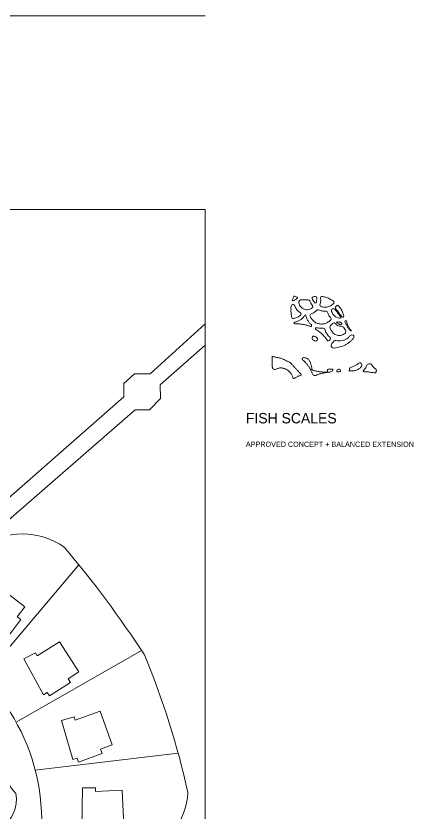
# Model space of a CAD drawing. Header units: inches. Extents: x 36 to 189, y -75 to 56.
# Drawn here: x 64.19 to 79.21, y -59.23 to -28.69 of the extents above; entities that cross this region are included whole.
import ezdxf

# ---------------------------------------------------------------- set-up
doc = ezdxf.new("R2010")
doc.units = ezdxf.units.IN
for name, color, linetype, lineweight in [('01_ORIGINAL_CAD', 7, 'Continuous', 20), ('12_OPTION_LABEL', 7, 'Continuous', 15), ('13_CONCEPT_ICON', 7, 'Continuous', 15)]:
    doc.layers.add(name, color=color, linetype=linetype, lineweight=lineweight)

# ---------------------------------------------------------------- blocks, each defined once
blk = doc.blocks.new('OPTION_04_NAUTILUS')
at = {"layer": '01_ORIGINAL_CAD'}
blk.add_line((71.442, 17.312), (36.248, 17.312), dxfattribs=at)
blk = doc.blocks.new('CONCEPT_ICON_07_SCALES')
at = {"layer": '13_CONCEPT_ICON'}
for points, knots in [([(47.95, 44.45), (47.92, 44.48), (47.95, 44.55), (47.98, 44.63), (48, 44.7), (48.03, 44.76), (48.06, 44.83), (48.09, 44.89), (48.11, 44.96), (48.14, 45.02), (48.17, 45.09), (48.21, 45.16), (48.26, 45.18), (48.31, 45.2), (48.37, 45.16), (48.44, 45.13), (48.5, 45.09), (48.57, 45.05), (48.64, 45.03), (48.7, 45), (48.77, 44.97), (48.78, 44.94), (48.78, 44.9), (48.73, 44.84), (48.67, 44.79), (48.61, 44.73), (48.55, 44.69), (48.49, 44.65), (48.43, 44.61), (48.37, 44.58), (48.31, 44.54), (48.25, 44.51), (48.18, 44.47), (48.11, 44.45), (48.04, 44.43), (47.97, 44.41), (47.95, 44.45)], [0, 0, 0, 0, 0.083333, 0.083333, 0.083333, 0.166667, 0.166667, 0.166667, 0.25, 0.25, 0.25, 0.333333, 0.333333, 0.333333, 0.416667, 0.416667, 0.416667, 0.5, 0.5, 0.5, 0.583333, 0.583333, 0.583333, 0.666667, 0.666667, 0.666667, 0.75, 0.75, 0.75, 0.833333, 0.833333, 0.833333, 0.916667, 0.916667, 0.916667, 1, 1, 1, 1]), ([(49.23, 44.56), (49.35, 44.61), (49.49, 44.61), (49.63, 44.6), (49.76, 44.59), (49.9, 44.59), (50.04, 44.59), (50.18, 44.6), (50.33, 44.62), (50.45, 44.6), (50.57, 44.58), (50.67, 44.52), (50.73, 44.42), (50.8, 44.33), (50.83, 44.19), (50.9, 44.07), (50.96, 43.95), (51.06, 43.85), (51.13, 43.74), (51.21, 43.64), (51.26, 43.53), (51.22, 43.43), (51.18, 43.33), (51.06, 43.24), (50.94, 43.17), (50.82, 43.1), (50.71, 43.05), (50.58, 43.02), (50.45, 42.99), (50.32, 42.98), (50.19, 42.99), (50.06, 43.01), (49.94, 43.04), (49.82, 43.09), (49.7, 43.14), (49.59, 43.21), (49.48, 43.29), (49.38, 43.38), (49.29, 43.48), (49.21, 43.58), (49.14, 43.69), (49.07, 43.8), (49.02, 43.93), (48.98, 44.05), (48.95, 44.19), (48.98, 44.3), (49.02, 44.42), (49.11, 44.52), (49.23, 44.56)], [0, 0, 0, 0, 0.0625, 0.0625, 0.0625, 0.125, 0.125, 0.125, 0.1875, 0.1875, 0.1875, 0.25, 0.25, 0.25, 0.3125, 0.3125, 0.3125, 0.375, 0.375, 0.375, 0.4375, 0.4375, 0.4375, 0.5, 0.5, 0.5, 0.5625, 0.5625, 0.5625, 0.625, 0.625, 0.625, 0.6875, 0.6875, 0.6875, 0.75, 0.75, 0.75, 0.8125, 0.8125, 0.8125, 0.875, 0.875, 0.875, 0.9375, 0.9375, 0.9375, 1, 1, 1, 1]), ([(51.14, 44.97), (51.19, 45.06), (51.34, 45.1), (51.47, 45.12), (51.61, 45.14), (51.73, 45.13), (51.79, 45.06), (51.85, 44.98), (51.85, 44.83), (51.84, 44.69), (51.84, 44.55), (51.83, 44.41), (51.81, 44.28), (51.78, 44.15), (51.74, 44.04), (51.66, 44.04), (51.59, 44.05), (51.48, 44.17), (51.39, 44.29), (51.31, 44.41), (51.25, 44.52), (51.19, 44.64), (51.14, 44.76), (51.09, 44.88), (51.14, 44.97)], [0, 0, 0, 0, 0.125, 0.125, 0.125, 0.25, 0.25, 0.25, 0.375, 0.375, 0.375, 0.5, 0.5, 0.5, 0.625, 0.625, 0.625, 0.75, 0.75, 0.75, 0.875, 0.875, 0.875, 1, 1, 1, 1]), ([(52.48, 45.08), (52.53, 45.13), (52.63, 45.13), (52.75, 45.11), (52.86, 45.1), (52.98, 45.06), (53.09, 45.04), (53.2, 45.01), (53.3, 44.98), (53.4, 44.95), (53.51, 44.91), (53.61, 44.87), (53.71, 44.83), (53.81, 44.78), (53.91, 44.73), (54, 44.68), (54.1, 44.63), (54.19, 44.57), (54.3, 44.51), (54.4, 44.45), (54.51, 44.39), (54.57, 44.32), (54.63, 44.24), (54.64, 44.16), (54.6, 44.07), (54.55, 43.98), (54.45, 43.9), (54.36, 43.82), (54.26, 43.75), (54.17, 43.68), (54.08, 43.63), (53.98, 43.57), (53.88, 43.53), (53.78, 43.49), (53.68, 43.46), (53.57, 43.43), (53.46, 43.41), (53.35, 43.39), (53.23, 43.39), (53.12, 43.4), (53.01, 43.4), (52.9, 43.42), (52.79, 43.45), (52.67, 43.47), (52.55, 43.49), (52.47, 43.54), (52.39, 43.59), (52.35, 43.67), (52.36, 43.77), (52.36, 43.86), (52.41, 43.98), (52.43, 44.09), (52.46, 44.21), (52.48, 44.32), (52.48, 44.43), (52.48, 44.55), (52.47, 44.66), (52.46, 44.78), (52.45, 44.9), (52.44, 45.02), (52.48, 45.08)], [0, 0, 0, 0, 0.05, 0.05, 0.05, 0.1, 0.1, 0.1, 0.15, 0.15, 0.15, 0.2, 0.2, 0.2, 0.25, 0.25, 0.25, 0.3, 0.3, 0.3, 0.35, 0.35, 0.35, 0.4, 0.4, 0.4, 0.45, 0.45, 0.45, 0.5, 0.5, 0.5, 0.55, 0.55, 0.55, 0.6, 0.6, 0.6, 0.65, 0.65, 0.65, 0.7, 0.7, 0.7, 0.75, 0.75, 0.75, 0.8, 0.8, 0.8, 0.85, 0.85, 0.85, 0.9, 0.9, 0.9, 0.95, 0.95, 0.95, 1, 1, 1, 1]), ([(47.93, 41.67), (47.86, 41.72), (47.84, 41.83), (47.82, 41.93), (47.81, 42.04), (47.79, 42.14), (47.78, 42.25), (47.76, 42.35), (47.75, 42.45), (47.74, 42.56), (47.73, 42.66), (47.73, 42.77), (47.73, 42.88), (47.73, 42.99), (47.74, 43.1), (47.73, 43.21), (47.73, 43.32), (47.72, 43.43), (47.74, 43.53), (47.76, 43.63), (47.81, 43.71), (47.89, 43.76), (47.97, 43.81), (48.08, 43.84), (48.16, 43.81), (48.24, 43.78), (48.28, 43.7), (48.32, 43.61), (48.37, 43.51), (48.41, 43.41), (48.46, 43.32), (48.51, 43.23), (48.57, 43.14), (48.63, 43.06), (48.7, 42.98), (48.77, 42.9), (48.84, 42.82), (48.92, 42.74), (49, 42.67), (49.09, 42.61), (49.18, 42.55), (49.29, 42.49), (49.33, 42.43), (49.37, 42.36), (49.35, 42.28), (49.29, 42.2), (49.24, 42.12), (49.15, 42.04), (49.06, 41.97), (48.97, 41.9), (48.88, 41.85), (48.79, 41.8), (48.71, 41.76), (48.61, 41.72), (48.51, 41.69), (48.41, 41.65), (48.31, 41.62), (48.2, 41.61), (48.1, 41.6), (47.99, 41.61), (47.93, 41.67)], [0, 0, 0, 0, 0.05, 0.05, 0.05, 0.1, 0.1, 0.1, 0.15, 0.15, 0.15, 0.2, 0.2, 0.2, 0.25, 0.25, 0.25, 0.3, 0.3, 0.3, 0.35, 0.35, 0.35, 0.4, 0.4, 0.4, 0.45, 0.45, 0.45, 0.5, 0.5, 0.5, 0.55, 0.55, 0.55, 0.6, 0.6, 0.6, 0.65, 0.65, 0.65, 0.7, 0.7, 0.7, 0.75, 0.75, 0.75, 0.8, 0.8, 0.8, 0.85, 0.85, 0.85, 0.9, 0.9, 0.9, 0.95, 0.95, 0.95, 1, 1, 1, 1]), ([(55.16, 43.73), (55.24, 43.73), (55.32, 43.66), (55.39, 43.57), (55.46, 43.48), (55.52, 43.39), (55.58, 43.3), (55.64, 43.21), (55.7, 43.13), (55.75, 43.04), (55.81, 42.95), (55.86, 42.85), (55.9, 42.76), (55.94, 42.66), (55.97, 42.56), (56.01, 42.47), (56.05, 42.37), (56.09, 42.27), (56.12, 42.17), (56.15, 42.06), (56.17, 41.94), (56.14, 41.86), (56.11, 41.78), (56.02, 41.75), (55.94, 41.79), (55.86, 41.82), (55.8, 41.93), (55.73, 42.03), (55.67, 42.12), (55.61, 42.21), (55.55, 42.29), (55.49, 42.38), (55.42, 42.46), (55.36, 42.55), (55.29, 42.63), (55.23, 42.72), (55.17, 42.8), (55.1, 42.89), (55.03, 42.97), (54.96, 43.06), (54.88, 43.14), (54.81, 43.22), (54.8, 43.3), (54.79, 43.38), (54.86, 43.47), (54.93, 43.55), (55, 43.64), (55.08, 43.73), (55.16, 43.73)], [0, 0, 0, 0, 0.0625, 0.0625, 0.0625, 0.125, 0.125, 0.125, 0.1875, 0.1875, 0.1875, 0.25, 0.25, 0.25, 0.3125, 0.3125, 0.3125, 0.375, 0.375, 0.375, 0.4375, 0.4375, 0.4375, 0.5, 0.5, 0.5, 0.5625, 0.5625, 0.5625, 0.625, 0.625, 0.625, 0.6875, 0.6875, 0.6875, 0.75, 0.75, 0.75, 0.8125, 0.8125, 0.8125, 0.875, 0.875, 0.875, 0.9375, 0.9375, 0.9375, 1, 1, 1, 1]), ([(48.21, 40.95), (48.23, 40.99), (48.3, 41.02), (48.38, 41.03), (48.46, 41.05), (48.54, 41.07), (48.62, 41.09), (48.69, 41.11), (48.76, 41.13), (48.84, 41.16), (48.91, 41.19), (48.98, 41.22), (49.04, 41.26), (49.11, 41.3), (49.18, 41.34), (49.25, 41.38), (49.31, 41.43), (49.37, 41.48), (49.44, 41.53), (49.5, 41.58), (49.56, 41.63), (49.61, 41.69), (49.67, 41.74), (49.72, 41.8), (49.77, 41.87), (49.82, 41.94), (49.86, 42.02), (49.91, 42.08), (49.96, 42.14), (50.01, 42.18), (50.04, 42.16), (50.08, 42.14), (50.1, 42.06), (50.12, 41.98), (50.14, 41.9), (50.16, 41.82), (50.19, 41.74), (50.21, 41.67), (50.25, 41.6), (50.28, 41.53), (50.31, 41.46), (50.35, 41.39), (50.39, 41.32), (50.43, 41.25), (50.47, 41.19), (50.51, 41.12), (50.56, 41.06), (50.6, 40.99), (50.65, 40.93), (50.7, 40.87), (50.76, 40.81), (50.82, 40.75), (50.89, 40.7), (50.96, 40.64), (51, 40.58), (51.04, 40.52), (51.04, 40.44), (51.01, 40.39), (50.98, 40.34), (50.91, 40.32), (50.83, 40.32), (50.76, 40.33), (50.69, 40.37), (50.61, 40.4), (50.54, 40.43), (50.47, 40.46), (50.39, 40.48), (50.32, 40.5), (50.24, 40.52), (50.17, 40.54), (50.09, 40.56), (50.02, 40.58), (49.94, 40.6), (49.87, 40.61), (49.79, 40.63), (49.71, 40.64), (49.64, 40.66), (49.56, 40.67), (49.48, 40.68), (49.4, 40.69), (49.32, 40.7), (49.24, 40.71), (49.16, 40.72), (49.08, 40.72), (49, 40.73), (48.92, 40.73), (48.84, 40.73), (48.76, 40.73), (48.68, 40.72), (48.59, 40.72), (48.51, 40.72), (48.43, 40.73), (48.35, 40.75), (48.29, 40.79), (48.23, 40.84), (48.19, 40.9), (48.21, 40.95)], [0, 0, 0, 0, 0.03125, 0.03125, 0.03125, 0.0625, 0.0625, 0.0625, 0.09375, 0.09375, 0.09375, 0.125, 0.125, 0.125, 0.15625, 0.15625, 0.15625, 0.1875, 0.1875, 0.1875, 0.21875, 0.21875, 0.21875, 0.25, 0.25, 0.25, 0.28125, 0.28125, 0.28125, 0.3125, 0.3125, 0.3125, 0.34375, 0.34375, 0.34375, 0.375, 0.375, 0.375, 0.40625, 0.40625, 0.40625, 0.4375, 0.4375, 0.4375, 0.46875, 0.46875, 0.46875, 0.5, 0.5, 0.5, 0.53125, 0.53125, 0.53125, 0.5625, 0.5625, 0.5625, 0.59375, 0.59375, 0.59375, 0.625, 0.625, 0.625, 0.65625, 0.65625, 0.65625, 0.6875, 0.6875, 0.6875, 0.71875, 0.71875, 0.71875, 0.75, 0.75, 0.75, 0.78125, 0.78125, 0.78125, 0.8125, 0.8125, 0.8125, 0.84375, 0.84375, 0.84375, 0.875, 0.875, 0.875, 0.90625, 0.90625, 0.90625, 0.9375, 0.9375, 0.9375, 0.96875, 0.96875, 0.96875, 1, 1, 1, 1]), ([(50.78, 42.21), (50.81, 42.28), (50.89, 42.31), (50.98, 42.35), (51.07, 42.38), (51.16, 42.42), (51.24, 42.46), (51.33, 42.5), (51.4, 42.55), (51.48, 42.61), (51.55, 42.66), (51.63, 42.73), (51.7, 42.79), (51.77, 42.86), (51.84, 42.94), (51.91, 42.97), (51.99, 43), (52.07, 42.99), (52.15, 42.96), (52.24, 42.94), (52.33, 42.89), (52.42, 42.86), (52.5, 42.83), (52.59, 42.81), (52.69, 42.8), (52.78, 42.78), (52.87, 42.77), (52.97, 42.76), (53.06, 42.76), (53.16, 42.77), (53.26, 42.77), (53.35, 42.77), (53.44, 42.76), (53.5, 42.72), (53.56, 42.67), (53.59, 42.58), (53.62, 42.49), (53.65, 42.4), (53.68, 42.31), (53.71, 42.22), (53.75, 42.14), (53.79, 42.06), (53.85, 41.98), (53.9, 41.9), (53.96, 41.83), (54.03, 41.75), (54.09, 41.68), (54.15, 41.61), (54.16, 41.54), (54.16, 41.47), (54.11, 41.39), (54.04, 41.33), (53.97, 41.26), (53.89, 41.2), (53.81, 41.14), (53.73, 41.08), (53.66, 41.03), (53.58, 40.98), (53.5, 40.94), (53.42, 40.9), (53.33, 40.86), (53.25, 40.82), (53.16, 40.8), (53.07, 40.77), (52.98, 40.75), (52.89, 40.73), (52.79, 40.72), (52.7, 40.71), (52.6, 40.71), (52.51, 40.71), (52.41, 40.71), (52.32, 40.73), (52.23, 40.74), (52.14, 40.76), (52.05, 40.79), (51.96, 40.82), (51.88, 40.85), (51.79, 40.89), (51.71, 40.93), (51.63, 40.97), (51.55, 41.02), (51.47, 41.08), (51.39, 41.13), (51.32, 41.19), (51.25, 41.26), (51.18, 41.33), (51.12, 41.4), (51.07, 41.48), (51.02, 41.55), (50.97, 41.63), (50.92, 41.72), (50.88, 41.8), (50.83, 41.89), (50.8, 41.98), (50.77, 42.06), (50.75, 42.15), (50.78, 42.21)], [0, 0, 0, 0, 0.03125, 0.03125, 0.03125, 0.0625, 0.0625, 0.0625, 0.09375, 0.09375, 0.09375, 0.125, 0.125, 0.125, 0.15625, 0.15625, 0.15625, 0.1875, 0.1875, 0.1875, 0.21875, 0.21875, 0.21875, 0.25, 0.25, 0.25, 0.28125, 0.28125, 0.28125, 0.3125, 0.3125, 0.3125, 0.34375, 0.34375, 0.34375, 0.375, 0.375, 0.375, 0.40625, 0.40625, 0.40625, 0.4375, 0.4375, 0.4375, 0.46875, 0.46875, 0.46875, 0.5, 0.5, 0.5, 0.53125, 0.53125, 0.53125, 0.5625, 0.5625, 0.5625, 0.59375, 0.59375, 0.59375, 0.625, 0.625, 0.625, 0.65625, 0.65625, 0.65625, 0.6875, 0.6875, 0.6875, 0.71875, 0.71875, 0.71875, 0.75, 0.75, 0.75, 0.78125, 0.78125, 0.78125, 0.8125, 0.8125, 0.8125, 0.84375, 0.84375, 0.84375, 0.875, 0.875, 0.875, 0.90625, 0.90625, 0.90625, 0.9375, 0.9375, 0.9375, 0.96875, 0.96875, 0.96875, 1, 1, 1, 1]), ([(54.2, 42.94), (54.23, 43.02), (54.32, 43.08), (54.41, 43.12), (54.49, 43.17), (54.58, 43.2), (54.65, 43.16), (54.73, 43.13), (54.79, 43.04), (54.84, 42.95), (54.9, 42.87), (54.97, 42.79), (55.03, 42.71), (55.09, 42.63), (55.15, 42.55), (55.21, 42.47), (55.27, 42.4), (55.33, 42.32), (55.38, 42.24), (55.44, 42.16), (55.5, 42.08), (55.57, 41.99), (55.64, 41.91), (55.72, 41.82), (55.72, 41.76), (55.73, 41.7), (55.66, 41.67), (55.57, 41.66), (55.48, 41.66), (55.36, 41.68), (55.26, 41.71), (55.16, 41.74), (55.08, 41.77), (54.99, 41.81), (54.9, 41.85), (54.82, 41.9), (54.74, 41.96), (54.66, 42.02), (54.59, 42.1), (54.52, 42.17), (54.46, 42.25), (54.41, 42.33), (54.36, 42.42), (54.31, 42.5), (54.27, 42.6), (54.23, 42.69), (54.2, 42.78), (54.17, 42.87), (54.2, 42.94)], [0, 0, 0, 0, 0.0625, 0.0625, 0.0625, 0.125, 0.125, 0.125, 0.1875, 0.1875, 0.1875, 0.25, 0.25, 0.25, 0.3125, 0.3125, 0.3125, 0.375, 0.375, 0.375, 0.4375, 0.4375, 0.4375, 0.5, 0.5, 0.5, 0.5625, 0.5625, 0.5625, 0.625, 0.625, 0.625, 0.6875, 0.6875, 0.6875, 0.75, 0.75, 0.75, 0.8125, 0.8125, 0.8125, 0.875, 0.875, 0.875, 0.9375, 0.9375, 0.9375, 1, 1, 1, 1]), ([(54.61, 40.91), (54.7, 40.91), (54.78, 40.82), (54.87, 40.73), (54.96, 40.64), (55.06, 40.56), (55.16, 40.5), (55.27, 40.43), (55.38, 40.39), (55.5, 40.37), (55.61, 40.35), (55.74, 40.35), (55.86, 40.33), (55.97, 40.31), (56.06, 40.27), (56.13, 40.2), (56.2, 40.12), (56.25, 40), (56.32, 39.89), (56.39, 39.78), (56.48, 39.68), (56.51, 39.58), (56.54, 39.48), (56.52, 39.38), (56.44, 39.3), (56.37, 39.21), (56.26, 39.13), (56.14, 39.07), (56.03, 39.01), (55.93, 38.97), (55.81, 38.94), (55.7, 38.9), (55.58, 38.88), (55.46, 38.88), (55.34, 38.88), (55.21, 38.9), (55.1, 38.93), (54.98, 38.96), (54.87, 39), (54.77, 39.06), (54.66, 39.12), (54.56, 39.19), (54.48, 39.27), (54.39, 39.36), (54.31, 39.45), (54.24, 39.55), (54.18, 39.65), (54.12, 39.76), (54.07, 39.87), (54.02, 39.98), (53.97, 40.1), (53.96, 40.21), (53.95, 40.32), (53.98, 40.41), (54.05, 40.49), (54.12, 40.58), (54.24, 40.66), (54.34, 40.74), (54.44, 40.82), (54.52, 40.91), (54.61, 40.91)], [0, 0, 0, 0, 0.05, 0.05, 0.05, 0.1, 0.1, 0.1, 0.15, 0.15, 0.15, 0.2, 0.2, 0.2, 0.25, 0.25, 0.25, 0.3, 0.3, 0.3, 0.35, 0.35, 0.35, 0.4, 0.4, 0.4, 0.45, 0.45, 0.45, 0.5, 0.5, 0.5, 0.55, 0.55, 0.55, 0.6, 0.6, 0.6, 0.65, 0.65, 0.65, 0.7, 0.7, 0.7, 0.75, 0.75, 0.75, 0.8, 0.8, 0.8, 0.85, 0.85, 0.85, 0.9, 0.9, 0.9, 0.95, 0.95, 0.95, 1, 1, 1, 1]), ([(55.02, 41.03), (55, 41), (55.07, 40.92), (55.14, 40.86), (55.22, 40.8), (55.3, 40.76), (55.38, 40.72), (55.46, 40.68), (55.55, 40.64), (55.64, 40.63), (55.73, 40.62), (55.83, 40.65), (55.85, 40.71), (55.88, 40.77), (55.83, 40.87), (55.76, 40.93), (55.7, 40.99), (55.6, 41), (55.51, 41.01), (55.42, 41.02), (55.33, 41.03), (55.24, 41.04), (55.14, 41.05), (55.04, 41.07), (55.02, 41.03)], [0, 0, 0, 0, 0.125, 0.125, 0.125, 0.25, 0.25, 0.25, 0.375, 0.375, 0.375, 0.5, 0.5, 0.5, 0.625, 0.625, 0.625, 0.75, 0.75, 0.75, 0.875, 0.875, 0.875, 1, 1, 1, 1]), ([(56.35, 41.13), (56.37, 41.19), (56.44, 41.23), (56.49, 41.23), (56.55, 41.24), (56.6, 41.21), (56.62, 41.15), (56.65, 41.1), (56.65, 41.02), (56.66, 40.94), (56.67, 40.87), (56.69, 40.81), (56.71, 40.74), (56.73, 40.67), (56.75, 40.61), (56.77, 40.54), (56.79, 40.48), (56.82, 40.42), (56.85, 40.35), (56.88, 40.29), (56.91, 40.23), (56.95, 40.17), (56.98, 40.11), (57.02, 40.05), (57.06, 40), (57.1, 39.94), (57.14, 39.89), (57.19, 39.83), (57.24, 39.77), (57.31, 39.7), (57.35, 39.66), (57.38, 39.62), (57.39, 39.59), (57.36, 39.61), (57.32, 39.62), (57.25, 39.67), (57.19, 39.72), (57.13, 39.77), (57.08, 39.83), (57.03, 39.88), (56.98, 39.93), (56.94, 39.99), (56.9, 40.04), (56.86, 40.1), (56.82, 40.16), (56.78, 40.22), (56.75, 40.28), (56.71, 40.34), (56.68, 40.4), (56.64, 40.46), (56.61, 40.52), (56.59, 40.58), (56.56, 40.64), (56.53, 40.71), (56.5, 40.77), (56.47, 40.83), (56.43, 40.9), (56.4, 40.96), (56.37, 41.02), (56.33, 41.08), (56.35, 41.13)], [0, 0, 0, 0, 0.05, 0.05, 0.05, 0.1, 0.1, 0.1, 0.15, 0.15, 0.15, 0.2, 0.2, 0.2, 0.25, 0.25, 0.25, 0.3, 0.3, 0.3, 0.35, 0.35, 0.35, 0.4, 0.4, 0.4, 0.45, 0.45, 0.45, 0.5, 0.5, 0.5, 0.55, 0.55, 0.55, 0.6, 0.6, 0.6, 0.65, 0.65, 0.65, 0.7, 0.7, 0.7, 0.75, 0.75, 0.75, 0.8, 0.8, 0.8, 0.85, 0.85, 0.85, 0.9, 0.9, 0.9, 0.95, 0.95, 0.95, 1, 1, 1, 1]), ([(51.7, 40.12), (51.77, 40.15), (51.9, 40.12), (52.02, 40.09), (52.15, 40.07), (52.26, 40.04), (52.38, 40.03), (52.5, 40.02), (52.63, 40.03), (52.75, 40.04), (52.87, 40.05), (52.98, 40.06), (53.06, 40), (53.13, 39.95), (53.16, 39.84), (53.19, 39.72), (53.23, 39.61), (53.27, 39.49), (53.32, 39.38), (53.37, 39.28), (53.42, 39.18), (53.49, 39.08), (53.56, 38.98), (53.63, 38.88), (53.72, 38.8), (53.81, 38.71), (53.93, 38.63), (53.98, 38.54), (54.04, 38.45), (54.04, 38.36), (53.99, 38.25), (53.94, 38.15), (53.84, 38.04), (53.75, 38.02), (53.66, 38), (53.58, 38.07), (53.51, 38.16), (53.44, 38.25), (53.37, 38.36), (53.29, 38.46), (53.22, 38.56), (53.14, 38.65), (53.05, 38.74), (52.97, 38.83), (52.89, 38.92), (52.8, 39), (52.71, 39.09), (52.62, 39.17), (52.53, 39.25), (52.44, 39.34), (52.35, 39.41), (52.26, 39.49), (52.16, 39.56), (52.07, 39.62), (51.96, 39.69), (51.85, 39.76), (51.73, 39.82), (51.67, 39.9), (51.62, 39.99), (51.63, 40.08), (51.7, 40.12)], [0, 0, 0, 0, 0.05, 0.05, 0.05, 0.1, 0.1, 0.1, 0.15, 0.15, 0.15, 0.2, 0.2, 0.2, 0.25, 0.25, 0.25, 0.3, 0.3, 0.3, 0.35, 0.35, 0.35, 0.4, 0.4, 0.4, 0.45, 0.45, 0.45, 0.5, 0.5, 0.5, 0.55, 0.55, 0.55, 0.6, 0.6, 0.6, 0.65, 0.65, 0.65, 0.7, 0.7, 0.7, 0.75, 0.75, 0.75, 0.8, 0.8, 0.8, 0.85, 0.85, 0.85, 0.9, 0.9, 0.9, 0.95, 0.95, 0.95, 1, 1, 1, 1]), ([(51.1, 38.34), (51.13, 38.25), (51.22, 38.18), (51.32, 38.11), (51.41, 38.05), (51.51, 37.97), (51.61, 37.97), (51.71, 37.96), (51.82, 38.03), (51.9, 38.11), (51.97, 38.2), (52.01, 38.31), (51.97, 38.4), (51.94, 38.49), (51.84, 38.56), (51.73, 38.63), (51.63, 38.71), (51.53, 38.79), (51.44, 38.8), (51.34, 38.81), (51.25, 38.75), (51.18, 38.66), (51.11, 38.57), (51.07, 38.44), (51.1, 38.34)], [0, 0, 0, 0, 0.125, 0.125, 0.125, 0.25, 0.25, 0.25, 0.375, 0.375, 0.375, 0.5, 0.5, 0.5, 0.625, 0.625, 0.625, 0.75, 0.75, 0.75, 0.875, 0.875, 0.875, 1, 1, 1, 1]), ([(54.74, 38.07), (54.86, 38.11), (55.01, 38.07), (55.17, 38.05), (55.33, 38.02), (55.49, 38.01), (55.65, 38.02), (55.81, 38.04), (55.96, 38.07), (56.11, 38.11), (56.25, 38.16), (56.39, 38.21), (56.53, 38.29), (56.66, 38.36), (56.79, 38.44), (56.91, 38.55), (57.02, 38.67), (57.12, 38.81), (57.25, 38.9), (57.38, 38.98), (57.53, 39.01), (57.64, 38.96), (57.76, 38.9), (57.82, 38.75), (57.79, 38.62), (57.77, 38.48), (57.65, 38.35), (57.53, 38.24), (57.41, 38.12), (57.3, 38.01), (57.18, 37.91), (57.06, 37.81), (56.94, 37.71), (56.81, 37.62), (56.69, 37.54), (56.55, 37.46), (56.42, 37.39), (56.28, 37.32), (56.14, 37.25), (56, 37.2), (55.86, 37.14), (55.72, 37.1), (55.57, 37.06), (55.42, 37.02), (55.28, 36.99), (55.12, 36.95), (54.97, 36.92), (54.81, 36.88), (54.66, 36.88), (54.5, 36.88), (54.35, 36.92), (54.26, 37.01), (54.16, 37.11), (54.13, 37.25), (54.17, 37.39), (54.21, 37.53), (54.33, 37.66), (54.43, 37.78), (54.53, 37.91), (54.62, 38.02), (54.74, 38.07)], [0, 0, 0, 0, 0.05, 0.05, 0.05, 0.1, 0.1, 0.1, 0.15, 0.15, 0.15, 0.2, 0.2, 0.2, 0.25, 0.25, 0.25, 0.3, 0.3, 0.3, 0.35, 0.35, 0.35, 0.4, 0.4, 0.4, 0.45, 0.45, 0.45, 0.5, 0.5, 0.5, 0.55, 0.55, 0.55, 0.6, 0.6, 0.6, 0.65, 0.65, 0.65, 0.7, 0.7, 0.7, 0.75, 0.75, 0.75, 0.8, 0.8, 0.8, 0.85, 0.85, 0.85, 0.9, 0.9, 0.9, 0.95, 0.95, 0.95, 1, 1, 1, 1]), ([(48.07, 32.03), (48.03, 32.06), (48.02, 32.13), (48, 32.2), (47.99, 32.27), (47.97, 32.34), (47.96, 32.4), (47.94, 32.47), (47.91, 32.53), (47.88, 32.59), (47.85, 32.65), (47.82, 32.71), (47.78, 32.76), (47.74, 32.82), (47.7, 32.87), (47.65, 32.92), (47.6, 32.97), (47.55, 33.02), (47.5, 33.07), (47.45, 33.12), (47.4, 33.17), (47.35, 33.21), (47.3, 33.26), (47.24, 33.3), (47.18, 33.34), (47.13, 33.37), (47.07, 33.41), (47.01, 33.44), (46.95, 33.47), (46.89, 33.5), (46.83, 33.53), (46.77, 33.56), (46.71, 33.58), (46.65, 33.6), (46.59, 33.63), (46.52, 33.64), (46.46, 33.66), (46.39, 33.67), (46.33, 33.68), (46.26, 33.69), (46.19, 33.7), (46.12, 33.7), (46.05, 33.7), (45.98, 33.69), (45.91, 33.69), (45.84, 33.68), (45.77, 33.67), (45.71, 33.65), (45.65, 33.63), (45.58, 33.61), (45.52, 33.59), (45.46, 33.56), (45.4, 33.53), (45.34, 33.49), (45.28, 33.47), (45.22, 33.46), (45.15, 33.45), (45.08, 33.47), (45.02, 33.48), (44.96, 33.51), (44.91, 33.56), (44.86, 33.6), (44.82, 33.65), (44.79, 33.71), (44.76, 33.77), (44.74, 33.84), (44.73, 33.9), (44.72, 33.97), (44.71, 34.04), (44.71, 34.11), (44.7, 34.18), (44.7, 34.25), (44.7, 34.32), (44.7, 34.39), (44.7, 34.46), (44.7, 34.53), (44.7, 34.6), (44.7, 34.67), (44.7, 34.74), (44.7, 34.81), (44.7, 34.88), (44.7, 34.95), (44.71, 35.02), (44.71, 35.09), (44.71, 35.16), (44.72, 35.23), (44.72, 35.31), (44.73, 35.38), (44.73, 35.44), (44.76, 35.49), (44.8, 35.51), (44.85, 35.52), (44.92, 35.5), (44.99, 35.48), (45.06, 35.47), (45.14, 35.45), (45.21, 35.43), (45.27, 35.42), (45.34, 35.4), (45.41, 35.39), (45.48, 35.38), (45.55, 35.36), (45.62, 35.35), (45.69, 35.33), (45.75, 35.32), (45.82, 35.3), (45.89, 35.29), (45.96, 35.28), (46.03, 35.26), (46.1, 35.25), (46.17, 35.23), (46.23, 35.2), (46.3, 35.18), (46.36, 35.15), (46.42, 35.12), (46.49, 35.09), (46.55, 35.06), (46.62, 35.03), (46.68, 35), (46.74, 34.97), (46.81, 34.94), (46.87, 34.91), (46.93, 34.88), (47, 34.85), (47.06, 34.82), (47.12, 34.79), (47.19, 34.76), (47.25, 34.73), (47.32, 34.71), (47.38, 34.68), (47.45, 34.65), (47.51, 34.62), (47.57, 34.58), (47.62, 34.54), (47.67, 34.49), (47.72, 34.44), (47.77, 34.39), (47.81, 34.33), (47.86, 34.28), (47.91, 34.23), (47.96, 34.18), (48, 34.13), (48.05, 34.07), (48.1, 34.02), (48.15, 33.97), (48.19, 33.92), (48.24, 33.87), (48.29, 33.82), (48.34, 33.77), (48.39, 33.71), (48.43, 33.66), (48.48, 33.61), (48.53, 33.56), (48.58, 33.51), (48.62, 33.46), (48.67, 33.4), (48.72, 33.35), (48.77, 33.3), (48.82, 33.25), (48.86, 33.2), (48.91, 33.15), (48.96, 33.09), (49, 33.04), (49.05, 32.99), (49.1, 32.94), (49.15, 32.89), (49.2, 32.84), (49.26, 32.78), (49.3, 32.73), (49.35, 32.68), (49.37, 32.63), (49.35, 32.6), (49.33, 32.56), (49.26, 32.53), (49.19, 32.5), (49.13, 32.47), (49.06, 32.44), (48.99, 32.41), (48.93, 32.38), (48.87, 32.35), (48.8, 32.32), (48.74, 32.29), (48.68, 32.26), (48.61, 32.23), (48.55, 32.2), (48.49, 32.17), (48.42, 32.13), (48.36, 32.1), (48.29, 32.06), (48.23, 32.03), (48.17, 32.01), (48.11, 32), (48.07, 32.03)], [0, 0, 0, 0, 0.015625, 0.015625, 0.015625, 0.03125, 0.03125, 0.03125, 0.046875, 0.046875, 0.046875, 0.0625, 0.0625, 0.0625, 0.078125, 0.078125, 0.078125, 0.09375, 0.09375, 0.09375, 0.109375, 0.109375, 0.109375, 0.125, 0.125, 0.125, 0.140625, 0.140625, 0.140625, 0.15625, 0.15625, 0.15625, 0.171875, 0.171875, 0.171875, 0.1875, 0.1875, 0.1875, 0.203125, 0.203125, 0.203125, 0.21875, 0.21875, 0.21875, 0.234375, 0.234375, 0.234375, 0.25, 0.25, 0.25, 0.265625, 0.265625, 0.265625, 0.28125, 0.28125, 0.28125, 0.296875, 0.296875, 0.296875, 0.3125, 0.3125, 0.3125, 0.328125, 0.328125, 0.328125, 0.34375, 0.34375, 0.34375, 0.359375, 0.359375, 0.359375, 0.375, 0.375, 0.375, 0.390625, 0.390625, 0.390625, 0.40625, 0.40625, 0.40625, 0.421875, 0.421875, 0.421875, 0.4375, 0.4375, 0.4375, 0.453125, 0.453125, 0.453125, 0.46875, 0.46875, 0.46875, 0.484375, 0.484375, 0.484375, 0.5, 0.5, 0.5, 0.515625, 0.515625, 0.515625, 0.53125, 0.53125, 0.53125, 0.546875, 0.546875, 0.546875, 0.5625, 0.5625, 0.5625, 0.578125, 0.578125, 0.578125, 0.59375, 0.59375, 0.59375, 0.609375, 0.609375, 0.609375, 0.625, 0.625, 0.625, 0.640625, 0.640625, 0.640625, 0.65625, 0.65625, 0.65625, 0.671875, 0.671875, 0.671875, 0.6875, 0.6875, 0.6875, 0.703125, 0.703125, 0.703125, 0.71875, 0.71875, 0.71875, 0.734375, 0.734375, 0.734375, 0.75, 0.75, 0.75, 0.765625, 0.765625, 0.765625, 0.78125, 0.78125, 0.78125, 0.796875, 0.796875, 0.796875, 0.8125, 0.8125, 0.8125, 0.828125, 0.828125, 0.828125, 0.84375, 0.84375, 0.84375, 0.859375, 0.859375, 0.859375, 0.875, 0.875, 0.875, 0.890625, 0.890625, 0.890625, 0.90625, 0.90625, 0.90625, 0.921875, 0.921875, 0.921875, 0.9375, 0.9375, 0.9375, 0.953125, 0.953125, 0.953125, 0.96875, 0.96875, 0.96875, 0.984375, 0.984375, 0.984375, 1, 1, 1, 1]), ([(49.83, 35.37), (49.89, 35.36), (49.95, 35.32), (50.01, 35.3), (50.08, 35.28), (50.14, 35.27), (50.19, 35.27), (50.25, 35.26), (50.3, 35.26), (50.35, 35.23), (50.4, 35.2), (50.45, 35.13), (50.49, 35.07), (50.54, 35.01), (50.58, 34.95), (50.62, 34.89), (50.66, 34.82), (50.7, 34.76), (50.73, 34.7), (50.77, 34.64), (50.8, 34.57), (50.83, 34.51), (50.86, 34.44), (50.89, 34.37), (50.91, 34.3), (50.93, 34.24), (50.95, 34.17), (50.97, 34.1), (50.99, 34.03), (51.01, 33.96), (51.03, 33.9), (51.04, 33.83), (51.05, 33.75), (51.06, 33.68), (51.06, 33.6), (51.06, 33.52), (51.08, 33.46), (51.1, 33.4), (51.14, 33.35), (51.2, 33.32), (51.25, 33.29), (51.33, 33.28), (51.41, 33.26), (51.48, 33.25), (51.55, 33.23), (51.62, 33.22), (51.7, 33.2), (51.77, 33.19), (51.84, 33.17), (51.91, 33.16), (51.98, 33.15), (52.05, 33.14), (52.13, 33.13), (52.2, 33.11), (52.27, 33.1), (52.34, 33.09), (52.41, 33.08), (52.49, 33.08), (52.56, 33.07), (52.63, 33.06), (52.7, 33.05), (52.78, 33.05), (52.85, 33.04), (52.92, 33.04), (52.99, 33.03), (53.07, 33.03), (53.14, 33.02), (53.22, 33.01), (53.3, 33), (53.37, 33.01), (53.43, 33.01), (53.49, 33.04), (53.52, 33.09), (53.55, 33.14), (53.55, 33.23), (53.56, 33.3), (53.56, 33.37), (53.58, 33.43), (53.63, 33.46), (53.68, 33.49), (53.75, 33.49), (53.83, 33.49), (53.9, 33.48), (53.98, 33.48), (54.06, 33.48), (54.13, 33.48), (54.22, 33.49), (54.29, 33.49), (54.36, 33.49), (54.42, 33.47), (54.43, 33.44), (54.45, 33.4), (54.42, 33.34), (54.37, 33.28), (54.33, 33.23), (54.27, 33.17), (54.21, 33.14), (54.15, 33.1), (54.09, 33.07), (54.02, 33.05), (53.96, 33.04), (53.89, 33.03), (53.82, 33.02), (53.75, 33.01), (53.68, 33), (53.61, 33), (53.54, 32.99), (53.47, 32.98), (53.4, 32.97), (53.33, 32.95), (53.26, 32.94), (53.19, 32.93), (53.12, 32.92), (53.05, 32.91), (52.98, 32.9), (52.92, 32.88), (52.85, 32.87), (52.78, 32.86), (52.71, 32.84), (52.64, 32.83), (52.58, 32.81), (52.51, 32.79), (52.44, 32.77), (52.38, 32.76), (52.31, 32.74), (52.24, 32.72), (52.18, 32.7), (52.11, 32.68), (52.05, 32.66), (51.98, 32.64), (51.92, 32.61), (51.85, 32.59), (51.79, 32.56), (51.73, 32.52), (51.66, 32.49), (51.6, 32.47), (51.54, 32.46), (51.48, 32.47), (51.42, 32.5), (51.36, 32.53), (51.31, 32.59), (51.26, 32.64), (51.21, 32.7), (51.17, 32.75), (51.14, 32.81), (51.1, 32.87), (51.08, 32.93), (51.05, 32.99), (51.03, 33.06), (51, 33.12), (50.97, 33.19), (50.94, 33.25), (50.91, 33.31), (50.88, 33.37), (50.85, 33.44), (50.82, 33.5), (50.78, 33.56), (50.75, 33.62), (50.71, 33.68), (50.67, 33.74), (50.64, 33.8), (50.6, 33.85), (50.56, 33.91), (50.52, 33.97), (50.48, 34.03), (50.44, 34.09), (50.4, 34.14), (50.36, 34.2), (50.32, 34.26), (50.27, 34.31), (50.23, 34.37), (50.18, 34.42), (50.14, 34.48), (50.09, 34.53), (50.04, 34.58), (49.99, 34.63), (49.94, 34.69), (49.89, 34.74), (49.83, 34.79), (49.78, 34.84), (49.73, 34.89), (49.67, 34.94), (49.6, 34.99), (49.56, 35.04), (49.51, 35.08), (49.49, 35.12), (49.5, 35.16), (49.52, 35.21), (49.59, 35.25), (49.65, 35.29), (49.71, 35.33), (49.77, 35.37), (49.83, 35.37)], [0, 0, 0, 0, 0.015625, 0.015625, 0.015625, 0.03125, 0.03125, 0.03125, 0.046875, 0.046875, 0.046875, 0.0625, 0.0625, 0.0625, 0.078125, 0.078125, 0.078125, 0.09375, 0.09375, 0.09375, 0.109375, 0.109375, 0.109375, 0.125, 0.125, 0.125, 0.140625, 0.140625, 0.140625, 0.15625, 0.15625, 0.15625, 0.171875, 0.171875, 0.171875, 0.1875, 0.1875, 0.1875, 0.203125, 0.203125, 0.203125, 0.21875, 0.21875, 0.21875, 0.234375, 0.234375, 0.234375, 0.25, 0.25, 0.25, 0.265625, 0.265625, 0.265625, 0.28125, 0.28125, 0.28125, 0.296875, 0.296875, 0.296875, 0.3125, 0.3125, 0.3125, 0.328125, 0.328125, 0.328125, 0.34375, 0.34375, 0.34375, 0.359375, 0.359375, 0.359375, 0.375, 0.375, 0.375, 0.390625, 0.390625, 0.390625, 0.40625, 0.40625, 0.40625, 0.421875, 0.421875, 0.421875, 0.4375, 0.4375, 0.4375, 0.453125, 0.453125, 0.453125, 0.46875, 0.46875, 0.46875, 0.484375, 0.484375, 0.484375, 0.5, 0.5, 0.5, 0.515625, 0.515625, 0.515625, 0.53125, 0.53125, 0.53125, 0.546875, 0.546875, 0.546875, 0.5625, 0.5625, 0.5625, 0.578125, 0.578125, 0.578125, 0.59375, 0.59375, 0.59375, 0.609375, 0.609375, 0.609375, 0.625, 0.625, 0.625, 0.640625, 0.640625, 0.640625, 0.65625, 0.65625, 0.65625, 0.671875, 0.671875, 0.671875, 0.6875, 0.6875, 0.6875, 0.703125, 0.703125, 0.703125, 0.71875, 0.71875, 0.71875, 0.734375, 0.734375, 0.734375, 0.75, 0.75, 0.75, 0.765625, 0.765625, 0.765625, 0.78125, 0.78125, 0.78125, 0.796875, 0.796875, 0.796875, 0.8125, 0.8125, 0.8125, 0.828125, 0.828125, 0.828125, 0.84375, 0.84375, 0.84375, 0.859375, 0.859375, 0.859375, 0.875, 0.875, 0.875, 0.890625, 0.890625, 0.890625, 0.90625, 0.90625, 0.90625, 0.921875, 0.921875, 0.921875, 0.9375, 0.9375, 0.9375, 0.953125, 0.953125, 0.953125, 0.96875, 0.96875, 0.96875, 0.984375, 0.984375, 0.984375, 1, 1, 1, 1]), ([(56.97, 33.26), (56.98, 33.29), (57.05, 33.33), (57.08, 33.39), (57.1, 33.45), (57.09, 33.53), (57.1, 33.59), (57.11, 33.66), (57.14, 33.71), (57.2, 33.74), (57.25, 33.78), (57.34, 33.81), (57.42, 33.84), (57.5, 33.87), (57.57, 33.9), (57.64, 33.94), (57.71, 33.97), (57.79, 34.01), (57.86, 34.04), (57.93, 34.08), (58, 34.12), (58.07, 34.16), (58.14, 34.19), (58.21, 34.23), (58.28, 34.27), (58.35, 34.31), (58.42, 34.35), (58.49, 34.4), (58.56, 34.45), (58.63, 34.51), (58.69, 34.53), (58.75, 34.55), (58.8, 34.54), (58.85, 34.49), (58.9, 34.44), (58.94, 34.35), (58.98, 34.29), (59.03, 34.22), (59.07, 34.18), (59.07, 34.13), (59.07, 34.08), (59.03, 34.02), (58.99, 33.95), (58.94, 33.89), (58.9, 33.82), (58.84, 33.76), (58.79, 33.7), (58.73, 33.65), (58.67, 33.6), (58.61, 33.55), (58.55, 33.51), (58.48, 33.47), (58.41, 33.43), (58.35, 33.4), (58.28, 33.37), (58.21, 33.34), (58.14, 33.32), (58.06, 33.3), (57.99, 33.28), (57.91, 33.26), (57.84, 33.25), (57.76, 33.24), (57.69, 33.23), (57.61, 33.22), (57.53, 33.22), (57.46, 33.22), (57.37, 33.22), (57.29, 33.22), (57.19, 33.21), (57.11, 33.22), (57.04, 33.22), (56.97, 33.24), (56.97, 33.26)], [0, 0, 0, 0, 0.041667, 0.041667, 0.041667, 0.083333, 0.083333, 0.083333, 0.125, 0.125, 0.125, 0.166667, 0.166667, 0.166667, 0.208333, 0.208333, 0.208333, 0.25, 0.25, 0.25, 0.291667, 0.291667, 0.291667, 0.333333, 0.333333, 0.333333, 0.375, 0.375, 0.375, 0.416667, 0.416667, 0.416667, 0.458333, 0.458333, 0.458333, 0.5, 0.5, 0.5, 0.541667, 0.541667, 0.541667, 0.583333, 0.583333, 0.583333, 0.625, 0.625, 0.625, 0.666667, 0.666667, 0.666667, 0.708333, 0.708333, 0.708333, 0.75, 0.75, 0.75, 0.791667, 0.791667, 0.791667, 0.833333, 0.833333, 0.833333, 0.875, 0.875, 0.875, 0.916667, 0.916667, 0.916667, 0.958333, 0.958333, 0.958333, 1, 1, 1, 1]), ([(55.06, 33.09), (55.09, 33.05), (55.17, 33.05), (55.25, 33.06), (55.33, 33.06), (55.4, 33.07), (55.47, 33.09), (55.55, 33.1), (55.61, 33.14), (55.64, 33.2), (55.66, 33.25), (55.65, 33.34), (55.6, 33.4), (55.56, 33.46), (55.49, 33.49), (55.41, 33.5), (55.34, 33.51), (55.27, 33.49), (55.21, 33.45), (55.15, 33.41), (55.11, 33.35), (55.08, 33.28), (55.05, 33.21), (55.03, 33.12), (55.06, 33.09)], [0, 0, 0, 0, 0.125, 0.125, 0.125, 0.25, 0.25, 0.25, 0.375, 0.375, 0.375, 0.5, 0.5, 0.5, 0.625, 0.625, 0.625, 0.75, 0.75, 0.75, 0.875, 0.875, 0.875, 1, 1, 1, 1]), ([(59.25, 33.16), (59.24, 33.21), (59.31, 33.28), (59.38, 33.36), (59.45, 33.44), (59.53, 33.52), (59.59, 33.6), (59.65, 33.69), (59.69, 33.77), (59.73, 33.87), (59.76, 33.96), (59.79, 34.06), (59.84, 34.14), (59.88, 34.21), (59.95, 34.26), (60.04, 34.3), (60.13, 34.34), (60.24, 34.37), (60.33, 34.38), (60.42, 34.39), (60.49, 34.38), (60.55, 34.32), (60.61, 34.26), (60.66, 34.16), (60.71, 34.07), (60.77, 33.98), (60.83, 33.9), (60.9, 33.83), (60.97, 33.75), (61.05, 33.68), (61.13, 33.62), (61.22, 33.56), (61.31, 33.51), (61.35, 33.44), (61.39, 33.38), (61.38, 33.29), (61.36, 33.19), (61.34, 33.1), (61.31, 32.99), (61.24, 32.94), (61.18, 32.89), (61.1, 32.9), (61, 32.92), (60.9, 32.93), (60.8, 32.96), (60.7, 32.98), (60.6, 32.99), (60.5, 33), (60.4, 33.01), (60.3, 33.03), (60.2, 33.04), (60.1, 33.05), (60, 33.06), (59.9, 33.07), (59.8, 33.08), (59.7, 33.09), (59.59, 33.09), (59.48, 33.1), (59.37, 33.11), (59.27, 33.12), (59.25, 33.16)], [0, 0, 0, 0, 0.05, 0.05, 0.05, 0.1, 0.1, 0.1, 0.15, 0.15, 0.15, 0.2, 0.2, 0.2, 0.25, 0.25, 0.25, 0.3, 0.3, 0.3, 0.35, 0.35, 0.35, 0.4, 0.4, 0.4, 0.45, 0.45, 0.45, 0.5, 0.5, 0.5, 0.55, 0.55, 0.55, 0.6, 0.6, 0.6, 0.65, 0.65, 0.65, 0.7, 0.7, 0.7, 0.75, 0.75, 0.75, 0.8, 0.8, 0.8, 0.85, 0.85, 0.85, 0.9, 0.9, 0.9, 0.95, 0.95, 0.95, 1, 1, 1, 1])]:
    blk.add_open_spline(points, degree=3, knots=knots, dxfattribs=at)
blk = doc.blocks.new('OPTION_07_SCALES')
at = {"layer": '01_ORIGINAL_CAD'}
for p, q in [((36.248, 55.9), (71.442, 55.9)), ((71.442, 55.9), (71.442, 17.906))]:
    blk.add_line(p, q, dxfattribs=at)
for points in [[(63.257, 44.272), (68.329, 48.719), (68.329, 49.231), (68.73, 49.6), (69.33, 49.6), (71.442, 51.512), (71.442, 50.696), (69.711, 49.177), (69.725, 48.651), (69.304, 48.218), (68.761, 48.218), (63.72, 43.82), (63.817, 43.397)], [(66.604, 42.276), (62.941, 37.945)], [(69.006, 38.995), (64.196, 36.253)], [(70.407, 35.063), (64.93, 34.409)]]:
    blk.add_lwpolyline(points, dxfattribs=at)
for points in [[(60.29, 39.74, -0.089338), (62.813, 42.944, -0.322066), (66.051, 42.944, -0.030946), (69.111, 38.833, -0.044664), (70.78, 33.554, -0.301674), (68.967, 31.144, -0.082145), (65.591, 31.078)], [(60.29, 39.74, -0.300089), (65.18, 32.538)], [(59.998, 35.322), (60.235, 35.059), (61.831, 36.816), (61.933, 37.418, -0.214593), (63.522, 35.602, 0.212382), (64.188, 33.517, -0.642649), (62.166, 32.15, 0.132984), (51.615, 31.858, -0.471407), (50.913, 32.245)]]:
    blk.add_lwpolyline(points, format="xyb", dxfattribs=at)
for points in [[(62.827, 40.702), (63.445, 41.502), (64.534, 40.672), (64.241, 40.288), (64.384, 40.18), (63.804, 39.42), (63.677, 39.516), (63.571, 39.377), (62.394, 40.407), (62.722, 40.782)], [(65.006, 38.799), (65.865, 39.334), (66.595, 38.175), (66.187, 37.918), (66.283, 37.767), (65.474, 37.257), (65.389, 37.391), (65.242, 37.298), (64.498, 38.674), (64.936, 38.911)], [(66.464, 36.332), (67.417, 36.67), (67.882, 35.382), (67.428, 35.218), (67.489, 35.05), (66.59, 34.725), (66.536, 34.875), (66.372, 34.816), (65.94, 36.319), (66.419, 36.457)], [(67.244, 33.6), (68.254, 33.648), (68.327, 32.28), (67.845, 32.255), (67.855, 32.076), (66.9, 32.025), (66.892, 32.184), (66.717, 32.175), (66.739, 33.739), (67.237, 33.732)]]:
    blk.add_lwpolyline(points, close=True, dxfattribs=at)
at = {"layer": '13_CONCEPT_ICON', "xscale": 0.2397761677882206, "yscale": 0.2397761677882206, "zscale": 0.2397761677882206}
blk.add_blockref('CONCEPT_ICON_07_SCALES', (63.283, 41.745), dxfattribs=at)
at = {"layer": '12_OPTION_LABEL'}
for s, height, p in [('FISH SCALES', 0.4, (73, 47.7)), ('APPROVED CONCEPT + BALANCED EXTENSION', 0.2, (73, 46.8))]:
    blk.add_text(s, height=height, dxfattribs=at).set_placement(p)

msp = doc.modelspace()

# ---------------------------------------------------------------- block references
for name, p in [('OPTION_04_NAUTILUS', (0, -46)), ('OPTION_07_SCALES', (0, -92))]:
    msp.add_blockref(name, p)

doc.saveas('drawing.dxf')
